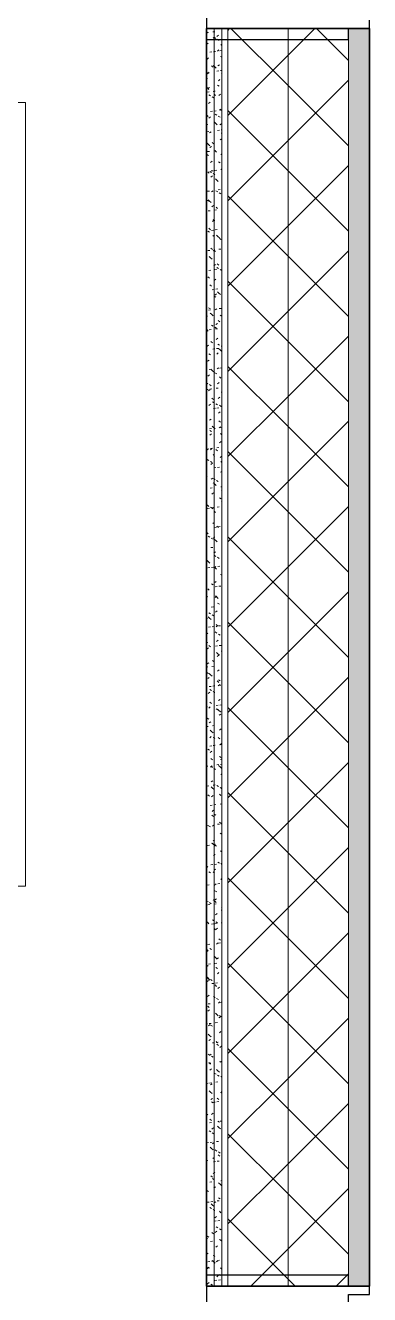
# Model space of a CAD drawing. Header units: millimetres. Extents: x -4948 to 42228, y -4856 to 69378.
# Drawn here: x 36784 to 37354, y 27385 to 29490 of the extents above; entities that cross this region are included whole.
import ezdxf

# ---------------------------------------------------------------- set-up
doc = ezdxf.new("R2010")
doc.units = ezdxf.units.MM
for name, color, linetype, lineweight in [('A-FLOR', 192, 'Continuous', 13), ('A-GLAZ-CWMG', 51, 'Continuous', 9), ('A-WALL', 113, 'Continuous', 13), ('A-WALL-PATT', 111, 'Continuous', 13)]:
    doc.layers.add(name, color=color, linetype=linetype, lineweight=lineweight)

# ---------------------------------------------------------------- blocks, each defined once
blk = doc.blocks.new('27ELB-RD-AR-0000-BIM_rvt-1-1 этаж отм_ _0_000 лотки')
at = {"layer": 'A-WALL-PATT', "lineweight": 5}
blk.add_hatch(color=252, dxfattribs=at).paths.add_polyline_path([(37319, 27399.1), (37354, 27399.1), (37354, 29485.1), (37319, 29485.1), (37319, 28028.2)], flags=0)
at = {"layer": 'A-GLAZ-CWMG', "color": 252, "lineweight": 25, "extrusion": (0, 0, -1)}
for p, q in [((37084, 29517.1), (37084, 29467.1)), ((37354, 29485.1), (37354, 29499.1)), ((37319, 29467.1), (37319, 29485.1)), ((37319, 29485.1), (37354, 29485.1)), ((37084, 29467.1), (37319, 29467.1)), ((37319, 27417.1), (37084, 27417.1)), ((37084, 27417.1), (37084, 27367.1)), ((37319, 27399.1), (37319, 27417.1)), ((37354, 27399.1), (37319, 27399.1)), ((37354, 27385.1), (37354, 27399.1)), ((37319, 27367.1), (37319, 27385.1)), ((37319, 27385.1), (37354, 27385.1))]:
    blk.add_line(p, q, dxfattribs=at)
at = {"layer": 'A-WALL', "color": 252, "lineweight": 35}
for p, q in [((37084, 29485.1), (37084, 27399.1)), ((37354, 29485.1), (37084, 29485.1)), ((37354, 27399.1), (37354, 29485.1)), ((37084, 27399.1), (37354, 27399.1))]:
    blk.add_line(p, q, dxfattribs=at)
at = {"layer": 'A-WALL', "color": 252, "lineweight": 9}
for p, q in [((37096.5, 27399.1), (37096.5, 29485.1)), ((37109, 27399.1), (37109, 29485.1)), ((37119, 27399.1), (37119, 29485.1)), ((37219, 27399.1), (37219, 29485.1)), ((37319, 27399.1), (37319, 29485.1))]:
    blk.add_line(p, q, dxfattribs=at)
at = {"layer": 'A-WALL-PATT', "color": 252, "linetype": 'Continuous', "lineweight": 9}
for p, q in [((37084, 29484), (37085.4, 29485.1)), ((37084, 29480.1), (37086.1, 29478.2)), ((37084, 29478.2), (37087.1, 29478.6)), ((37094.1, 29479.5), (37096.5, 29479.8)), ((37096.5, 29479.8), (37097.5, 29479.9)), ((37119, 29482.2), (37121.8, 29485.1)), ((37219, 29390.5), (37124.4, 29485.1)), ((37219, 29440.8), (37263.3, 29485.1)), ((37319, 29431.9), (37265.8, 29485.1)), ((37084, 29458.9), (37086.6, 29460.9)), ((37094.6, 29470.3), (37096.5, 29468.6)), ((37096.5, 29468.6), (37097.1, 29468.1)), ((37096.6, 29470.7), (37099.4, 29468.9)), ((37101.1, 29472), (37103.7, 29474.1)), ((37101.9, 29467.3), (37104.8, 29465.5)), ((37107.3, 29458.7), (37109, 29457.2)), ((37084, 29453.5), (37084.5, 29453.1)), ((37084, 29434), (37085, 29433.1)), ((37084.7, 29434.4), (37087.4, 29436.5)), ((37089.5, 29446), (37092.8, 29446.4)), ((37095.5, 29446.8), (37096.5, 29446.9)), ((37096.5, 29446.9), (37098.8, 29447.2)), ((37101.9, 29447.6), (37104.5, 29449.6)), ((37105.8, 29448.2), (37109, 29448.6)), ((37106.8, 29438.9), (37109, 29437.5)), ((37119, 29340.8), (37219, 29440.8)), ((37084, 29412.4), (37086.7, 29412.8)), ((37085.5, 29410), (37088.2, 29412)), ((37091.9, 29423.1), (37094.8, 29421.3)), ((37095.1, 29423.7), (37096.5, 29422.5)), ((37096.5, 29422.5), (37097.5, 29421.6)), ((37097.5, 29421.6), (37097.5, 29421.6)), ((37097.5, 29421.6), (37100, 29419.3)), ((37101.2, 29414.7), (37104.5, 29415.1)), ((37102.7, 29423.1), (37105.3, 29425.1)), ((37107.2, 29415.5), (37109, 29415.7)), ((37108.5, 29411.5), (37109, 29411.1)), ((37084, 29402.9), (37085.7, 29401.8)), ((37102.2, 29391.3), (37105, 29389.5)), ((37103.5, 29398.6), (37106.1, 29400.7)), ((37219, 29299.4), (37319, 29399.4)), ((37319, 29290.5), (37219, 29390.5)), ((37084, 29387.8), (37085.3, 29386.6)), ((37084.7, 29379.6), (37088.1, 29380.1)), ((37085.3, 29386.6), (37085.3, 29386.6)), ((37085.3, 29386.6), (37087.8, 29384.3)), ((37086.3, 29385.5), (37089, 29387.5)), ((37087.8, 29375.2), (37090.6, 29373.4)), ((37093.2, 29371.8), (37096, 29370)), ((37095.1, 29381), (37096.5, 29381.2)), ((37096.4, 29376.5), (37096.5, 29376.4)), ((37096.5, 29381.2), (37098.4, 29381.4)), ((37096.5, 29376.4), (37098.9, 29374.2)), ((37104.3, 29374.2), (37106.9, 29376.2)), ((37087.1, 29361), (37089.8, 29363.1)), ((37096.5, 29348.3), (37099.8, 29348.7)), ((37096.5, 29348.3), (37096.5, 29348.3)), ((37105.1, 29349.7), (37107.7, 29351.7)), ((37106.8, 29349.6), (37109, 29349.9)), ((37219, 29249.1), (37119, 29349.1)), ((37084.2, 29341.5), (37086.7, 29339.2)), ((37087.9, 29336.5), (37090.6, 29338.6)), ((37090.4, 29347.5), (37093.8, 29347.9)), ((37096.9, 29329.9), (37099.2, 29327.7)), ((37098.1, 29343.4), (37100.9, 29341.6)), ((37099.2, 29327.7), (37099.2, 29327.7)), ((37099.2, 29327.7), (37101.7, 29325.5)), ((37103.4, 29340), (37106.2, 29338.2)), ((37105.9, 29325.2), (37108.5, 29327.3)), ((37084, 29327.1), (37086, 29325.9)), ((37084.3, 29313.8), (37087.6, 29314.2)), ((37088.7, 29312.1), (37091.4, 29314.1)), ((37102.1, 29316.1), (37105.5, 29316.6)), ((37108.2, 29316.9), (37109, 29317)), ((37108.3, 29311.6), (37109, 29311.2)), ((37084.7, 29294.9), (37087.1, 29292.7)), ((37087.1, 29292.7), (37087.1, 29292.7)), ((37087.1, 29292.7), (37089.5, 29290.5)), ((37089.5, 29287.6), (37092.2, 29289.6)), ((37093.4, 29295.9), (37096.2, 29294.1)), ((37106.7, 29300.7), (37109, 29302.5)), ((37119, 29199.4), (37219, 29299.4)), ((37084.4, 29276.3), (37087.2, 29274.5)), ((37085.7, 29281.1), (37089, 29281.5)), ((37090.3, 29263.1), (37093, 29265.2)), ((37096, 29282.5), (37096.5, 29282.5)), ((37096.5, 29282.5), (37099.3, 29282.9)), ((37098.1, 29282.6), (37100.6, 29280.4)), ((37103.7, 29264.1), (37106.5, 29262.3)), ((37107.5, 29276.3), (37109, 29277.4)), ((37086, 29247.6), (37088.4, 29245.4)), ((37089.3, 29248), (37092.1, 29246.2)), ((37091.4, 29249), (37094.7, 29249.4)), ((37094.6, 29244.5), (37096.5, 29243.4)), ((37096.5, 29243.4), (37097.5, 29242.7)), ((37097.4, 29249.8), (37100.7, 29250.2)), ((37107.7, 29251.1), (37109, 29251.3)), ((37108.3, 29251.8), (37109, 29252.3)), ((37219, 29158), (37319, 29258)), ((37319, 29149.1), (37219, 29249.1)), ((37091.1, 29238.7), (37093.8, 29240.7)), ((37098.6, 29236), (37100.9, 29233.9)), ((37100.9, 29233.9), (37100.9, 29233.9)), ((37100.9, 29233.9), (37103.4, 29231.6)), ((37085.2, 29215.3), (37088.6, 29215.7)), ((37086.5, 29201), (37088.8, 29198.9)), ((37091.9, 29214.2), (37094.6, 29216.2)), ((37099.5, 29216.1), (37102.4, 29214.3)), ((37103.1, 29217.6), (37106.4, 29218.1)), ((37104.9, 29212.7), (37107.7, 29210.9)), ((37219, 29107.6), (37119, 29207.6)), ((37084.6, 29200.4), (37087.5, 29198.6)), ((37086.6, 29182.6), (37090, 29183)), ((37088.8, 29198.9), (37088.8, 29198.9)), ((37088.8, 29198.9), (37091.3, 29196.6)), ((37092.7, 29189.7), (37095.4, 29191.8)), ((37097, 29183.9), (37100.3, 29184.4)), ((37099.9, 29188.8), (37102.3, 29186.5)), ((37093.5, 29165.2), (37096.2, 29167.3)), ((37094.9, 29168.6), (37096.5, 29167.6)), ((37096.5, 29167.6), (37097.7, 29166.8)), ((37085.9, 29149.1), (37088.7, 29147.3)), ((37087.7, 29153.8), (37090.2, 29151.5)), ((37092.3, 29150.4), (37095.6, 29150.9)), ((37094.3, 29140.8), (37096.5, 29142.4)), ((37096.5, 29142.4), (37097, 29142.8)), ((37098.3, 29151.2), (37101.7, 29151.7)), ((37100.3, 29142.2), (37102.7, 29140)), ((37102.7, 29140), (37102.7, 29140)), ((37102.7, 29140), (37105.2, 29137.8)), ((37108.7, 29152.6), (37109, 29152.6)), ((37119, 29058), (37219, 29158)), ((37086.2, 29116.8), (37089.5, 29117.2)), ((37090.8, 29120.7), (37093.6, 29118.9)), ((37095.1, 29116.3), (37096.5, 29117.3)), ((37096.1, 29117.3), (37096.5, 29117)), ((37096.5, 29117.3), (37097.8, 29118.3)), ((37096.5, 29117), (37098.9, 29115.5)), ((37104, 29119.1), (37107.4, 29119.5)), ((37105.1, 29136.8), (37108, 29135)), ((37088.2, 29107.2), (37090.5, 29105)), ((37090.5, 29105), (37090.5, 29105)), ((37090.5, 29105), (37093, 29102.8)), ((37219, 29016.5), (37319, 29116.5)), ((37319, 29007.6), (37219, 29107.6)), ((37084, 29083.6), (37084.9, 29083.7)), ((37087.6, 29084.1), (37090.9, 29084.5)), ((37095.9, 29091.8), (37096.5, 29092.2)), ((37096.5, 29092.2), (37098.6, 29093.9)), ((37097.9, 29085.4), (37101.2, 29085.9)), ((37101, 29088.9), (37103.8, 29087.1)), ((37101.6, 29094.9), (37104.1, 29092.7)), ((37106.4, 29085.5), (37109, 29083.8)), ((37084, 29057.6), (37084.1, 29057.7)), ((37086.1, 29073.1), (37088.9, 29071.3)), ((37089.4, 29059.9), (37091.9, 29057.7)), ((37096.7, 29067.4), (37099.4, 29069.4)), ((37219, 28966.2), (37119, 29066.2)), ((37084, 29032.5), (37084.9, 29033.2)), ((37093.3, 29051.9), (37096.5, 29052.3)), ((37096.4, 29041.3), (37096.5, 29041.2)), ((37096.5, 29052.3), (37096.6, 29052.4)), ((37096.5, 29041.2), (37099.2, 29039.5)), ((37097.5, 29042.9), (37100.2, 29044.9)), ((37099.3, 29052.7), (37102.6, 29053.2)), ((37102.1, 29048.3), (37104.4, 29046.2)), ((37104.4, 29046.2), (37104.4, 29046.2)), ((37104.4, 29046.2), (37106.9, 29043.9)), ((37084, 29023.9), (37084.8, 29023.4)), ((37087.1, 29018.2), (37090.5, 29018.7)), ((37087.3, 29021.8), (37090.2, 29020)), ((37089.9, 29013.3), (37092.3, 29011.2)), ((37098.3, 29018.4), (37101, 29020.5)), ((37105, 29020.6), (37108.3, 29021)), ((37119, 28916.5), (37219, 29016.5)), ((37084, 29007.4), (37085.7, 29008.7)), ((37092.2, 28993.4), (37095.1, 28991.6)), ((37092.3, 29011.2), (37092.3, 29011.2)), ((37092.3, 29011.2), (37094.7, 29008.9)), ((37099.1, 28994), (37101.8, 28996)), ((37103.3, 29001.1), (37105.8, 28998.8)), ((37106.6, 29009.5), (37109, 29008)), ((37084, 28984.9), (37085.8, 28985.2)), ((37084, 28982.3), (37086.5, 28984.2)), ((37088.5, 28985.5), (37091.8, 28986)), ((37097.6, 28990), (37100.4, 28988.2)), ((37098.8, 28986.9), (37102.2, 28987.3)), ((37099.9, 28969.5), (37102.6, 28971.5)), ((37219, 28875.1), (37319, 28975.1)), ((37084.6, 28957.7), (37087.3, 28959.8)), ((37091.2, 28966.1), (37093.6, 28963.8)), ((37094.2, 28953.4), (37096.5, 28953.7)), ((37096.5, 28953.7), (37097.5, 28953.8)), ((37100.2, 28954.2), (37103.5, 28954.6)), ((37102.5, 28961.6), (37105.3, 28959.8)), ((37103.8, 28954.5), (37106.2, 28952.3)), ((37106.2, 28952.3), (37106.2, 28952.3)), ((37106.2, 28952.3), (37108.6, 28950.1)), ((37107.9, 28958.2), (37109, 28957.5)), ((37319, 28866.2), (37219, 28966.2)), ((37085.4, 28933.3), (37088.1, 28935.3)), ((37087.6, 28945.8), (37090.4, 28944)), ((37100.7, 28945), (37103.4, 28947)), ((37086.2, 28908.8), (37088.9, 28910.8)), ((37088.1, 28919.7), (37091.4, 28920.1)), ((37091.7, 28919.5), (37094, 28917.3)), ((37094, 28917.3), (37094, 28917.3)), ((37094, 28917.3), (37096.5, 28915.1)), ((37097.8, 28914), (37100.7, 28912.2)), ((37101.5, 28920.5), (37104.2, 28922.6)), ((37105.1, 28907.2), (37107.5, 28905)), ((37105.9, 28922.1), (37109, 28922.5)), ((37219, 28824.8), (37119, 28924.8)), ((37084, 28897.6), (37086.3, 28896.1)), ((37084, 28886.3), (37086.8, 28886.7)), ((37087, 28884.3), (37089.7, 28886.4)), ((37088.8, 28894.5), (37091.6, 28892.7)), ((37089.5, 28887), (37092.8, 28887.4)), ((37099.8, 28888.4), (37103.1, 28888.8)), ((37102.3, 28896.1), (37105, 28898.1)), ((37084, 28880.4), (37084.3, 28880.1)), ((37092.9, 28872.2), (37095.4, 28870)), ((37093.7, 28866.1), (37096.5, 28864.3)), ((37096.5, 28864.3), (37096.5, 28864.3)), ((37103.1, 28871.6), (37105.8, 28873.6)), ((37108.1, 28882.2), (37109, 28881.6)), ((37119, 28775.1), (37219, 28875.1)), ((37087.8, 28859.8), (37090.5, 28861.9)), ((37095.2, 28854.9), (37096.5, 28855.1)), ((37096.5, 28855.1), (37098.5, 28855.3)), ((37099.1, 28862.7), (37101.9, 28860.9)), ((37101.2, 28855.7), (37104.5, 28856.1)), ((37103.9, 28847.1), (37106.6, 28849.2)), ((37105.5, 28860.6), (37107.9, 28858.5)), ((37107.9, 28858.5), (37107.9, 28858.5)), ((37107.9, 28858.5), (37109, 28857.5)), ((37088.6, 28835.4), (37091.3, 28837.4)), ((37093.4, 28825.6), (37095.7, 28823.5)), ((37095.7, 28823.5), (37095.7, 28823.5)), ((37095.7, 28823.5), (37096.5, 28822.8)), ((37096.5, 28822.8), (37098.2, 28821.2)), ((37104, 28834.3), (37106.8, 28832.5)), ((37104.7, 28822.7), (37107.4, 28824.7)), ((37106.9, 28823.5), (37109, 28823.8)), ((37219, 28733.7), (37319, 28833.7)), ((37319, 28724.8), (37219, 28824.8)), ((37089, 28821.2), (37092.3, 28821.6)), ((37089.1, 28818.5), (37091.9, 28816.7)), ((37089.4, 28810.9), (37092.1, 28812.9)), ((37106.8, 28813.4), (37109, 28811.4)), ((37084, 28788.1), (37086.1, 28786.2)), ((37084.4, 28787.7), (37087.7, 28788.1)), ((37090.2, 28786.4), (37092.9, 28788.5)), ((37090.4, 28788.5), (37093.7, 28788.9)), ((37099.3, 28786.7), (37102.1, 28784.9)), ((37100.7, 28789.8), (37104, 28790.3)), ((37105.5, 28798.2), (37108.2, 28800.2)), ((37219, 28683.4), (37119, 28783.4)), ((37084.9, 28770.6), (37087.8, 28768.8)), ((37090.3, 28767.2), (37093.1, 28765.4)), ((37091, 28762), (37093.7, 28764)), ((37094.6, 28778.4), (37096.5, 28776.7)), ((37096.5, 28776.7), (37097.1, 28776.1)), ((37106.3, 28773.7), (37109, 28775.7)), ((37107.3, 28766.8), (37109, 28765.2)), ((37084, 28742), (37085, 28741.1)), ((37091.8, 28737.5), (37094.5, 28739.5)), ((37095.2, 28738.8), (37096.5, 28738)), ((37096.1, 28756.4), (37096.5, 28756.4)), ((37096.5, 28756.4), (37099.4, 28756.8)), ((37096.5, 28738), (37098, 28737)), ((37102.1, 28757.1), (37105.4, 28757.6)), ((37107.1, 28749.2), (37109, 28750.7)), ((37090, 28722.7), (37093.3, 28723.1)), ((37095.1, 28731.8), (37096.5, 28730.6)), ((37096.5, 28730.6), (37097.5, 28729.6)), ((37097.5, 28729.6), (37097.5, 28729.6)), ((37097.5, 28729.6), (37099.9, 28727.4)), ((37100.5, 28735.4), (37103.4, 28733.6)), ((37107.8, 28725), (37109, 28725.2)), ((37107.9, 28724.8), (37109, 28725.6)), ((37108.5, 28719.5), (37109, 28719.1)), ((37119, 28633.7), (37219, 28733.7)), ((37084, 28695.9), (37085.3, 28694.6)), ((37092.6, 28713), (37095.3, 28715.1)), ((37105.5, 28707), (37108.3, 28705.2)), ((37108.7, 28700.3), (37109, 28700.5)), ((37085.3, 28694.6), (37085.3, 28694.6)), ((37085.3, 28694.6), (37087.8, 28692.4)), ((37085.3, 28689.2), (37088.7, 28689.6)), ((37090.5, 28691.3), (37093.4, 28689.5)), ((37091.3, 28690), (37094.7, 28690.4)), ((37093.4, 28688.6), (37096.1, 28690.6)), ((37096.4, 28684.5), (37096.5, 28684.4)), ((37096.5, 28684.4), (37098.9, 28682.3)), ((37101.7, 28691.3), (37105, 28691.8)), ((37219, 28592.3), (37319, 28692.3)), ((37319, 28583.4), (37219, 28683.4)), ((37084, 28670.2), (37084.3, 28669.9)), ((37094.2, 28664.1), (37096.5, 28665.8)), ((37096.5, 28665.8), (37096.9, 28666.1)), ((37097, 28657.8), (37100.4, 28658.3)), ((37100.8, 28659.5), (37103.6, 28657.6)), ((37103, 28658.6), (37106.4, 28659.1)), ((37084.2, 28649.5), (37086.7, 28647.3)), ((37086.4, 28643.3), (37089.2, 28641.5)), ((37091.8, 28639.9), (37094.6, 28638.1)), ((37095, 28639.6), (37096.5, 28640.7)), ((37096.5, 28640.7), (37097.7, 28641.7)), ((37096.9, 28637.9), (37099.2, 28635.8)), ((37099.2, 28635.8), (37099.2, 28635.8)), ((37099.2, 28635.8), (37101.7, 28633.5)), ((37219, 28541.9), (37119, 28641.9)), ((37090.9, 28624.1), (37094.2, 28624.6)), ((37095.8, 28615.1), (37096.5, 28615.6)), ((37096.5, 28615.6), (37098.5, 28617.2)), ((37096.7, 28611.5), (37099.5, 28609.7)), ((37108.8, 28626.5), (37109, 28626.5)), ((37084, 28594.4), (37084.6, 28594)), ((37084.7, 28602.9), (37087.1, 28600.8)), ((37086.3, 28590.6), (37089.6, 28591.1)), ((37087.1, 28600.8), (37087.1, 28600.8)), ((37087.1, 28600.8), (37089.5, 28598.5)), ((37092.3, 28591.4), (37095.6, 28591.9)), ((37096.6, 28590.7), (37099.3, 28592.7)), ((37098.1, 28590.7), (37100.6, 28588.4)), ((37102, 28608.1), (37104.9, 28606.3)), ((37102.6, 28592.8), (37105.9, 28593.2)), ((37119, 28492.3), (37219, 28592.3)), ((37106.9, 28579.7), (37109, 28578.4)), ((37086, 28555.7), (37088.4, 28553.4)), ((37092, 28564), (37094.8, 28562.2)), ((37097.4, 28566.2), (37100.1, 28568.2)), ((37098, 28559.3), (37101.3, 28559.7)), ((37104, 28560.1), (37107.3, 28560.5)), ((37219, 28450.9), (37319, 28550.9)), ((37084, 28543.8), (37085.8, 28542.6)), ((37084, 28530.8), (37084.5, 28531.2)), ((37098.2, 28541.7), (37100.9, 28543.8)), ((37098.6, 28544.1), (37100.9, 28541.9)), ((37100.9, 28541.9), (37100.9, 28541.9)), ((37100.9, 28541.9), (37103.4, 28539.7)), ((37102.3, 28532.2), (37105.1, 28530.4)), ((37319, 28441.9), (37219, 28541.9)), ((37084, 28524.6), (37084.8, 28524.7)), ((37084, 28505.7), (37085.3, 28506.7)), ((37086.5, 28509.1), (37088.8, 28506.9)), ((37087.9, 28516.1), (37090.7, 28514.3)), ((37088.8, 28506.9), (37088.8, 28506.9)), ((37088.8, 28506.9), (37091.3, 28504.7)), ((37091.8, 28525.6), (37095.2, 28526.1)), ((37093.2, 28512.6), (37096.1, 28510.8)), ((37099, 28517.3), (37101.7, 28519.3)), ((37087.2, 28492.1), (37090.5, 28492.6)), ((37093.2, 28492.9), (37096.5, 28493.3)), ((37096.5, 28493.3), (37096.5, 28493.4)), ((37099.8, 28496.8), (37102.3, 28494.6)), ((37099.8, 28492.8), (37102.5, 28494.8)), ((37103.5, 28494.3), (37106.9, 28494.7)), ((37219, 28400.5), (37119, 28500.5)), ((37084, 28480.6), (37086.1, 28482.3)), ((37084, 28468), (37086.1, 28466.7)), ((37098.1, 28484.3), (37101, 28482.5)), ((37100.6, 28468.3), (37103.3, 28470.4)), ((37103.5, 28480.8), (37106.3, 28479)), ((37084, 28458.8), (37084.4, 28458.9)), ((37084.3, 28455.8), (37086.9, 28457.8)), ((37087.7, 28461.8), (37090.2, 28459.6)), ((37098.9, 28460.8), (37102.3, 28461.2)), ((37100.3, 28450.2), (37102.7, 28448.1)), ((37101.4, 28443.8), (37104.1, 28445.9)), ((37102.7, 28448.1), (37102.7, 28448.1)), ((37102.7, 28448.1), (37105.2, 28445.8)), ((37104.9, 28461.6), (37108.3, 28462)), ((37108.4, 28452.5), (37109, 28452.1)), ((37119, 28350.9), (37219, 28450.9)), ((37084, 28425.9), (37085.8, 28426.2)), ((37085.1, 28431.3), (37087.7, 28433.3)), ((37092.8, 28427.1), (37096.1, 28427.5)), ((37093.5, 28436.7), (37096.3, 28434.9)), ((37084.5, 28417.2), (37087.3, 28415.4)), ((37085.9, 28406.8), (37088.5, 28408.9)), ((37088.2, 28415.2), (37090.5, 28413.1)), ((37090.5, 28413.1), (37090.5, 28413.1)), ((37090.5, 28413.1), (37093, 28410.8)), ((37101.6, 28403), (37104.1, 28400.7)), ((37102.2, 28419.4), (37104.9, 28421.4)), ((37103.7, 28404.9), (37106.6, 28403.1)), ((37219, 28309.4), (37319, 28409.4)), ((37086.7, 28382.3), (37089.3, 28384.4)), ((37088.2, 28393.6), (37091.5, 28394)), ((37089.4, 28388.8), (37092.2, 28387)), ((37094.2, 28394.4), (37096.5, 28394.7)), ((37094.7, 28385.4), (37096.5, 28384.2)), ((37096.5, 28394.7), (37097.5, 28394.8)), ((37096.5, 28384.2), (37097.6, 28383.6)), ((37103, 28394.9), (37105.7, 28396.9)), ((37104.5, 28395.8), (37107.8, 28396.2)), ((37319, 28300.5), (37219, 28400.5)), ((37084, 28360.2), (37085.3, 28360.3)), ((37087.5, 28357.9), (37090.1, 28359.9)), ((37089.4, 28368), (37091.9, 28365.7)), ((37099.9, 28362.3), (37103.2, 28362.7)), ((37103.8, 28370.4), (37106.5, 28372.5)), ((37105.9, 28363.1), (37109, 28363.5)), ((37219, 28259.1), (37119, 28359.1)), ((37084.7, 28341.2), (37087.5, 28339.4)), ((37099.6, 28357), (37102.5, 28355.2)), ((37102.1, 28356.4), (37104.4, 28354.2)), ((37104.4, 28354.2), (37104.4, 28354.2)), ((37104.4, 28354.2), (37106.9, 28352)), ((37104.6, 28346), (37107.3, 28348)), ((37105, 28353.6), (37107.8, 28351.8)), ((37084, 28327.3), (37086.7, 28327.6)), ((37088.3, 28333.4), (37090.9, 28335.4)), ((37089.9, 28321.4), (37092.3, 28319.2)), ((37092.3, 28319.2), (37092.3, 28319.2)), ((37092.3, 28319.2), (37094.7, 28317)), ((37093.7, 28328.6), (37096.5, 28328.9)), ((37096.5, 28328.9), (37097, 28329)), ((37105.4, 28321.5), (37108.1, 28323.5)), ((37089.1, 28308.9), (37091.7, 28311)), ((37095, 28309.4), (37096.5, 28308.4)), ((37095.1, 28295.9), (37096.5, 28296.1)), ((37096.5, 28308.4), (37097.8, 28307.6)), ((37096.5, 28296.1), (37098.4, 28296.3)), ((37103.3, 28309.1), (37105.8, 28306.8)), ((37105.4, 28297.2), (37108.8, 28297.7)), ((37106.2, 28297), (37108.9, 28299.1)), ((37119, 28209.4), (37219, 28309.4)), ((37085.9, 28289.9), (37088.8, 28288.1)), ((37089.1, 28295.1), (37092.4, 28295.5)), ((37089.9, 28284.5), (37092.5, 28286.5)), ((37105.2, 28277.6), (37108.1, 28275.8)), ((37084, 28261.5), (37086.3, 28261.8)), ((37090.7, 28260), (37093.3, 28262)), ((37090.8, 28261.5), (37093.7, 28259.7)), ((37091.2, 28274.1), (37093.6, 28271.9)), ((37096.2, 28258.1), (37096.5, 28257.9)), ((37096.5, 28257.9), (37099, 28256.3)), ((37100.8, 28263.7), (37104.1, 28264.2)), ((37103.8, 28262.5), (37106.2, 28260.4)), ((37106.2, 28260.4), (37106.2, 28260.4)), ((37106.2, 28260.4), (37108.6, 28258.1)), ((37106.8, 28264.5), (37109, 28264.8)), ((37107, 28272.5), (37109, 28274)), ((37219, 28168), (37319, 28268)), ((37319, 28159.1), (37219, 28259.1)), ((37091.5, 28235.5), (37094.1, 28237.6)), ((37107.8, 28248.1), (37109, 28249)), ((37084.3, 28228.7), (37087.7, 28229.1)), ((37086.2, 28213.9), (37089, 28212.1)), ((37091.7, 28227.5), (37094, 28225.4)), ((37092.3, 28211), (37094.9, 28213.1)), ((37094, 28225.4), (37094, 28225.4)), ((37094, 28225.4), (37096.5, 28223.1)), ((37094.7, 28230), (37096.5, 28230.3)), ((37096.5, 28230.3), (37098, 28230.5)), ((37101.1, 28229.7), (37103.9, 28227.9)), ((37105.1, 28215.3), (37107.5, 28213)), ((37106.5, 28226.3), (37109, 28224.7)), ((37108.6, 28223.6), (37109, 28223.9)), ((37219, 28117.7), (37119, 28217.7)), ((37090.1, 28196.6), (37093.4, 28197)), ((37096, 28197.3), (37096.5, 28197.4)), ((37096.5, 28197.4), (37099.4, 28197.8)), ((37106.4, 28198.7), (37109, 28199)), ((37084, 28188.4), (37084.3, 28188.1)), ((37092.9, 28180.3), (37095.4, 28178)), ((37093.1, 28186.6), (37095.7, 28188.6)), ((37096.4, 28182.1), (37096.5, 28182.1)), ((37096.5, 28182.1), (37099.3, 28180.3)), ((37084, 28164.8), (37084.9, 28164.2)), ((37084, 28162.9), (37087.2, 28163.3)), ((37087.4, 28162.6), (37090.3, 28160.8)), ((37093.9, 28162.1), (37096.5, 28164.1)), ((37096.5, 28164.1), (37096.5, 28164.1)), ((37101.8, 28165.2), (37105.1, 28165.7)), ((37105.5, 28168.7), (37107.9, 28166.5)), ((37106.7, 28150.3), (37109, 28148.9)), ((37107.8, 28166), (37109, 28166.2)), ((37107.9, 28166.5), (37107.9, 28166.5)), ((37107.9, 28166.5), (37109, 28165.5)), ((37119, 28068), (37219, 28168)), ((37085.3, 28130.2), (37088.6, 28130.6)), ((37092.3, 28134.2), (37095.2, 28132.4)), ((37093.4, 28133.7), (37095.7, 28131.5)), ((37094.7, 28137.6), (37096.5, 28139)), ((37095.6, 28131.5), (37096.5, 28131.6)), ((37095.7, 28131.5), (37095.7, 28131.5)), ((37095.7, 28131.5), (37096.5, 28130.9)), ((37096.5, 28139), (37097.3, 28139.7)), ((37096.5, 28131.6), (37098.9, 28132)), ((37096.5, 28130.9), (37098.2, 28129.3)), ((37097.7, 28130.8), (37100.5, 28129)), ((37095.5, 28113.2), (37096.5, 28113.9)), ((37096.5, 28113.9), (37098.1, 28115.2)), ((37106.8, 28121.4), (37109, 28119.4)), ((37219, 28026.6), (37319, 28126.6)), ((37319, 28017.7), (37219, 28117.7)), ((37084, 28096.2), (37086.1, 28094.3)), ((37087.7, 28086.6), (37090.5, 28084.8)), ((37091, 28098), (37094.3, 28098.5)), ((37094.6, 28086.4), (37096.5, 28084.7)), ((37096.3, 28088.7), (37096.5, 28088.9)), ((37096.5, 28088.9), (37098.9, 28090.7)), ((37097, 28098.8), (37100.3, 28099.3)), ((37102.6, 28102.4), (37105.4, 28100.6)), ((37107.3, 28100.2), (37109, 28100.4)), ((37107.9, 28099), (37109, 28098.3)), ((37084.8, 28064.3), (37088.2, 28064.8)), ((37096.5, 28084.7), (37097.1, 28084.1)), ((37097.1, 28064.2), (37099.7, 28066.3)), ((37102.7, 28066.7), (37106, 28067.1)), ((37107.3, 28074.8), (37109, 28073.3)), ((37108.7, 28067.5), (37109, 28067.5)), ((37219, 27976.3), (37119, 28076.3)), ((37084, 28050.1), (37085, 28049.1)), ((37097.9, 28054.8), (37100.8, 28053)), ((37084, 28038.5), (37086.4, 28036.9)), ((37086.2, 28031.6), (37089.5, 28032.1)), ((37088.9, 28035.3), (37091.7, 28033.5)), ((37095.1, 28039.8), (37096.5, 28038.6)), ((37096.5, 28038.6), (37097.5, 28037.7)), ((37096.5, 28033), (37099.9, 28033.4)), ((37097.5, 28037.7), (37097.5, 28037.7)), ((37097.5, 28037.7), (37099.9, 28035.4)), ((37097.9, 28039.7), (37100.5, 28041.8)), ((37108.2, 28023), (37109, 28022.5)), ((37108.5, 28027.6), (37109, 28027.1)), ((37119, 27926.6), (37219, 28026.6)), ((37084, 28004), (37084.2, 28004.2)), ((37084, 28003.9), (37085.3, 28002.7)), ((37085.3, 28002.7), (37085.3, 28002.7)), ((37085.3, 28002.7), (37087.8, 28000.4)), ((37093.8, 28006.9), (37096.5, 28005.2)), ((37096.5, 28005.2), (37096.6, 28005.1)), ((37098.7, 28015.3), (37101.3, 28017.3)), ((37099.2, 28003.5), (37102, 28001.7)), ((37108.3, 28001.7), (37109, 28001.8)), ((37091.9, 27999.5), (37095.3, 27999.9)), ((37096.4, 27992.6), (37096.5, 27992.5)), ((37096.5, 27992.5), (37098.8, 27990.3)), ((37097.9, 28000.3), (37101.3, 28000.7)), ((37099.5, 27990.8), (37102.1, 27992.8)), ((37219, 27885.2), (37319, 27985.2)), ((37084, 27978.9), (37085, 27979.7)), ((37085.8, 27965.8), (37089.1, 27966.3)), ((37089.1, 27959.4), (37092, 27957.6)), ((37100.3, 27966.3), (37102.9, 27968.4)), ((37103.6, 27968.2), (37107, 27968.6)), ((37104.1, 27975.1), (37106.9, 27973.3)), ((37319, 27876.3), (37219, 27976.3)), ((37084, 27953.8), (37085.8, 27955.2)), ((37084.2, 27957.6), (37086.7, 27955.3)), ((37096.9, 27946), (37099.2, 27943.8)), ((37099.2, 27943.8), (37099.2, 27943.8)), ((37099.2, 27943.8), (37101.7, 27941.6)), ((37101.1, 27941.9), (37103.7, 27943.9)), ((37084, 27932.7), (37084.5, 27932.8)), ((37084, 27928.8), (37086.6, 27930.8)), ((37087.2, 27933.1), (37090.5, 27933.6)), ((37097.5, 27934.5), (37100.8, 27934.9)), ((37099.4, 27927.6), (37102.2, 27925.8)), ((37101.9, 27917.4), (37104.5, 27919.4)), ((37219, 27834.8), (37119, 27934.8)), ((37084.7, 27911), (37087.1, 27908.8)), ((37084.7, 27904.3), (37087.4, 27906.3)), ((37085, 27911.5), (37087.9, 27909.6)), ((37087.1, 27908.8), (37087.1, 27908.8)), ((37087.1, 27908.8), (37089.5, 27906.6)), ((37090.4, 27908), (37093.2, 27906.2)), ((37092.9, 27901), (37096.2, 27901.4)), ((37098.1, 27898.7), (37100.6, 27896.4)), ((37098.9, 27901.8), (37102.2, 27902.2)), ((37085.5, 27879.8), (37088.2, 27881.8)), ((37095.3, 27879.6), (37096.5, 27878.9)), ((37096.5, 27878.9), (37098.1, 27877.8)), ((37100.6, 27876.2), (37103.5, 27874.4)), ((37102.7, 27892.9), (37105.3, 27895)), ((37119, 27785.2), (37219, 27885.2)), ((37086, 27863.7), (37088.4, 27861.4)), ((37086.3, 27855.3), (37089, 27857.4)), ((37086.7, 27867.3), (37090, 27867.7)), ((37103.5, 27868.5), (37106.1, 27870.5)), ((37104.6, 27869.6), (37107.9, 27870.1)), ((37084, 27834.1), (37085.4, 27834.2)), ((37087.1, 27830.8), (37089.8, 27832.9)), ((37088.1, 27834.6), (37091.4, 27835)), ((37098.4, 27836), (37101.8, 27836.4)), ((37098.6, 27852.1), (37100.9, 27850)), ((37100.9, 27850), (37100.9, 27850)), ((37100.9, 27850), (37103.4, 27847.7)), ((37104.3, 27844), (37106.9, 27846)), ((37105.5, 27847.8), (37108.4, 27846)), ((37219, 27743.8), (37319, 27843.8)), ((37319, 27734.8), (37219, 27834.8)), ((37086.5, 27817.1), (37088.8, 27815)), ((37088.8, 27815), (37088.8, 27815)), ((37088.8, 27815), (37091.3, 27812.7)), ((37090.6, 27832.1), (37093.5, 27830.3)), ((37105.1, 27819.5), (37107.7, 27821.6)), ((37084, 27811), (37084.4, 27810.8)), ((37087.9, 27806.4), (37090.6, 27808.4)), ((37093.8, 27802.5), (37096.5, 27802.8)), ((37096.5, 27802.8), (37097.2, 27802.9)), ((37099.8, 27804.9), (37102.3, 27802.6)), ((37099.8, 27803.3), (37103.1, 27803.7)), ((37100.9, 27800.3), (37103.7, 27798.5)), ((37105.9, 27795), (37108.5, 27797.1)), ((37219, 27693.4), (37119, 27793.4)), ((37086.5, 27784.2), (37089.3, 27782.4)), ((37087.7, 27769.9), (37090.2, 27767.6)), ((37088.7, 27781.9), (37091.4, 27783.9)), ((37091.9, 27780.8), (37094.7, 27779)), ((37105.5, 27771.1), (37108.9, 27771.6)), ((37106.7, 27770.6), (37109, 27772.4)), ((37087.7, 27768.8), (37091, 27769.2)), ((37089.5, 27757.4), (37092.2, 27759.5)), ((37096.8, 27752.4), (37099.6, 27750.6)), ((37100.3, 27758.3), (37102.7, 27756.1)), ((37102.1, 27749), (37104.9, 27747.2)), ((37102.7, 27756.1), (37102.7, 27756.1)), ((37102.7, 27756.1), (37105.2, 27753.9)), ((37084, 27735.4), (37086.4, 27735.7)), ((37084, 27735.2), (37084.7, 27734.8)), ((37089, 27736.1), (37092.4, 27736.5)), ((37090.3, 27733), (37093, 27735)), ((37099.4, 27737.4), (37102.7, 27737.9)), ((37107.5, 27746.1), (37109, 27747.3)), ((37119, 27643.8), (37219, 27743.8)), ((37088.2, 27723.3), (37090.5, 27721.1)), ((37090.5, 27721.1), (37090.5, 27721.1)), ((37090.5, 27721.1), (37093, 27718.9)), ((37091.1, 27708.5), (37093.8, 27710.5)), ((37101.6, 27711), (37104.1, 27708.7)), ((37107, 27720.6), (37109, 27719.3)), ((37108.3, 27721.6), (37109, 27722.2)), ((37091.9, 27684), (37094.6, 27686.1)), ((37092.1, 27704.8), (37094.9, 27703)), ((37094.8, 27703.9), (37096.5, 27704.2)), ((37096.5, 27704.2), (37098.1, 27704.4)), ((37100.8, 27704.7), (37104.1, 27705.2)), ((37219, 27602.3), (37319, 27702.3)), ((37319, 27593.4), (37219, 27693.4)), ((37084, 27684.7), (37085.9, 27683.5)), ((37088.6, 27670.3), (37091.9, 27670.7)), ((37089.4, 27676), (37091.9, 27673.7)), ((37102.1, 27664.4), (37104.4, 27662.3)), ((37102.4, 27673), (37105.2, 27671.2)), ((37106.5, 27672.6), (37109, 27672.9)), ((37088, 27656.9), (37090.8, 27655.1)), ((37092.7, 27659.5), (37095.4, 27661.6)), ((37093.3, 27653.5), (37096.2, 27651.7)), ((37104.4, 27662.3), (37104.4, 27662.3)), ((37104.4, 27662.3), (37106.9, 27660)), ((37219, 27552), (37119, 27652)), ((37084, 27636.8), (37087.3, 27637.2)), ((37089.9, 27629.4), (37092.3, 27627.3)), ((37090, 27637.6), (37093.3, 27638)), ((37092.3, 27627.3), (37092.3, 27627.3)), ((37092.3, 27627.3), (37094.7, 27625)), ((37093.5, 27635.1), (37096.2, 27637.1)), ((37098.2, 27625.1), (37101.1, 27623.3)), ((37100.3, 27638.9), (37103.6, 27639.3)), ((37084, 27608.9), (37086.1, 27607.5)), ((37094.3, 27610.6), (37096.5, 27612.3)), ((37095.7, 27605.4), (37096.5, 27605.5)), ((37096.5, 27612.3), (37097, 27612.6)), ((37096.5, 27605.5), (37099, 27605.9)), ((37101.7, 27606.2), (37105, 27606.6)), ((37103.3, 27617.2), (37105.8, 27614.9)), ((37103.6, 27621.7), (37106.4, 27619.9)), ((37119, 27502.3), (37219, 27602.3)), ((37091.2, 27582.2), (37093.6, 27579.9)), ((37095.1, 27586.1), (37096.5, 27587.2)), ((37096.5, 27587.2), (37097.8, 27588.2)), ((37108.5, 27593.3), (37109, 27593)), ((37089.5, 27571.7), (37092.9, 27572.2)), ((37093.6, 27577.5), (37096.4, 27575.7)), ((37095.9, 27561.7), (37096.5, 27562.1)), ((37096.5, 27562.1), (37098.6, 27563.7)), ((37103.8, 27570.6), (37106.2, 27568.4)), ((37106.2, 27568.4), (37106.2, 27568.4)), ((37106.2, 27568.4), (37108.6, 27566.2)), ((37107.4, 27574.1), (37109, 27574.3)), ((37219, 27460.9), (37319, 27560.9)), ((37084.6, 27558), (37087.4, 27556.2)), ((37084.9, 27538.2), (37088.3, 27538.7)), ((37090.9, 27539), (37094.3, 27539.5)), ((37096.7, 27537.2), (37099.4, 27539.2)), ((37101.3, 27540.4), (37104.6, 27540.8)), ((37103.8, 27545.7), (37106.7, 27543.9)), ((37319, 27452), (37219, 27552)), ((37084, 27527.4), (37084.1, 27527.5)), ((37089.5, 27529.6), (37092.3, 27527.8)), ((37091.7, 27535.6), (37094, 27533.4)), ((37094, 27533.4), (37094, 27533.4)), ((37094, 27533.4), (37096.5, 27531.2)), ((37094.8, 27526.2), (37096.5, 27525.1)), ((37096.5, 27525.1), (37097.6, 27524.4)), ((37105.1, 27523.3), (37107.5, 27521)), ((37084, 27502.3), (37084.9, 27503)), ((37084, 27496.5), (37084.3, 27496.2)), ((37096.7, 27506.9), (37100, 27507.3)), ((37097.5, 27512.7), (37100.2, 27514.8)), ((37099.7, 27497.8), (37102.5, 27496)), ((37102.6, 27507.7), (37106, 27508.1)), ((37219, 27410.6), (37119, 27510.6)), ((37084, 27477.2), (37085.7, 27478.5)), ((37084.8, 27482), (37087.6, 27480.2)), ((37092.9, 27488.3), (37095.4, 27486)), ((37098.3, 27488.3), (37101, 27490.3)), ((37105.1, 27494.4), (37107.9, 27492.6)), ((37105.5, 27476.7), (37107.9, 27474.6)), ((37107.9, 27474.6), (37107.9, 27474.6)), ((37107.9, 27474.6), (37109, 27473.6)), ((37108.4, 27475.6), (37109, 27475.6)), ((37084, 27452.2), (37086.5, 27454.1)), ((37090.5, 27473.2), (37093.8, 27473.6)), ((37099.1, 27463.8), (37101.8, 27465.8)), ((37157.2, 27399.1), (37219, 27460.9)), ((37085.9, 27439.7), (37089.2, 27440.2)), ((37091.9, 27440.5), (37095.2, 27440.9)), ((37093.4, 27441.7), (37095.7, 27439.6)), ((37095.1, 27450.2), (37096.5, 27449.3)), ((37095.7, 27439.6), (37095.7, 27439.6)), ((37095.7, 27439.6), (37096.5, 27438.9)), ((37096.5, 27449.3), (37097.9, 27448.4)), ((37096.5, 27438.9), (37098.2, 27437.3)), ((37099.9, 27439.3), (37102.6, 27441.4)), ((37102.2, 27441.9), (37105.5, 27442.3)), ((37084.6, 27427.6), (37087.3, 27429.6)), ((37086, 27430.7), (37088.9, 27428.9)), ((37100.7, 27414.8), (37103.4, 27416.9)), ((37105.3, 27418.4), (37108.1, 27416.6)), ((37106.8, 27429.5), (37109, 27427.4)), ((37298.6, 27399.1), (37319, 27419.5)), ((37084, 27404.2), (37086.1, 27402.3)), ((37085.4, 27403.1), (37088.1, 27405.1)), ((37090.9, 27402.3), (37093.8, 27400.5)), ((37097.6, 27408.4), (37100.9, 27408.8)), ((37103.6, 27409.2), (37106.9, 27409.6)), ((37230.5, 27399.1), (37219, 27410.6))]:
    blk.add_line(p, q, dxfattribs=at)
blk = doc.blocks.new('27ELB-RD-KR2-0000-BIM_rvt-1-1 этаж отм_ _0_000 лотки')
at = {"layer": 'A-FLOR', "color": 252, "lineweight": 15}
for p, q in [((37083.9, 26572.1), (37083.9, 30962.1)), ((36083.6, 29362.4), (36783.9, 29362.4)), ((36783.9, 29362.4), (36783.9, 28062.4)), ((36783.9, 28062.4), (36083.6, 28062.4))]:
    blk.add_line(p, q, dxfattribs=at)

msp = doc.modelspace()

# ---------------------------------------------------------------- block references
at = {"lineweight": 5}
for name in ['27ELB-RD-KR2-0000-BIM_rvt-1-1 этаж отм_ _0_000 лотки', '27ELB-RD-AR-0000-BIM_rvt-1-1 этаж отм_ _0_000 лотки']:
    msp.add_blockref(name, (0, 0), dxfattribs=at)

doc.saveas('drawing.dxf')
